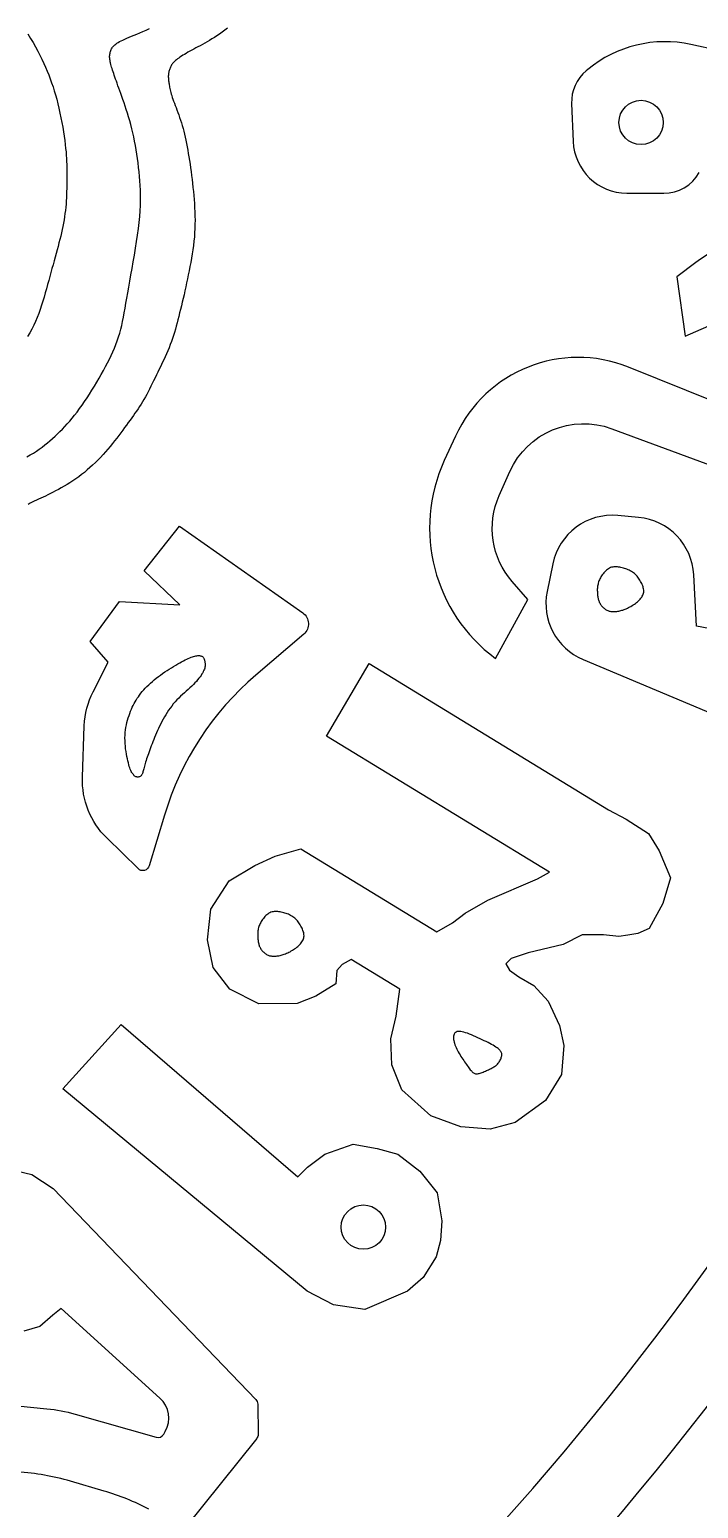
# Model space of a CAD drawing. Header units: feet. Extents: x 0 to 841, y 0 to 594.
# Drawn here: x 656.36 to 658.65, y 125.05 to 130.12 of the extents above; entities that cross this region are included whole.
import ezdxf

# ---------------------------------------------------------------- set-up
doc = ezdxf.new("R2010")
doc.units = ezdxf.units.FT
doc.header["$MEASUREMENT"] = 0
doc.layers.add('LOGO', color=7, linetype='Continuous')

# ---------------------------------------------------------------- blocks, each defined once
blk = doc.blocks.new('YOTA')
h = blk.add_hatch(color=1)
edge = h.paths.add_edge_path()
edge.add_arc((302.886, 246.975), 39.995, 0, 360)
edge = h.paths.add_edge_path(flags=16)
edge.add_arc((302.886, 246.975), 39.7, 0, 360)
at = {"color": 2}
for points in [[(325.612, 240.38), (325.583, 240.358), (325.554, 240.336), (325.526, 240.316), (325.498, 240.297), (325.47, 240.279), (325.443, 240.262), (325.416, 240.246), (325.39, 240.231), (325.364, 240.216), (325.339, 240.202), (325.314, 240.189), (325.29, 240.176), (325.267, 240.164), (325.244, 240.152), (325.222, 240.14), (325.201, 240.128), (325.181, 240.117), (325.161, 240.105), (325.143, 240.094), (325.125, 240.084), (325.109, 240.073), (325.094, 240.063), (325.08, 240.054), (325.067, 240.044), (325.055, 240.035), (325.045, 240.027), (325.036, 240.018), (325.027, 240.01), (325.02, 240.002), (325.013, 239.994), (325.008, 239.986), (325.002, 239.978), (324.997, 239.97), (324.993, 239.962), (324.989, 239.953), (324.985, 239.944), (324.982, 239.935), (324.978, 239.926), (324.976, 239.916), (324.973, 239.907), (324.971, 239.897), (324.969, 239.887), (324.968, 239.877), (324.967, 239.867), (324.966, 239.857), (324.966, 239.847), (324.967, 239.837), (324.967, 239.827), (324.968, 239.816), (324.969, 239.806), (324.971, 239.795), (324.973, 239.784), (324.974, 239.772), (324.976, 239.76), (324.979, 239.748), (324.981, 239.735), (324.984, 239.722), (324.987, 239.708), (324.99, 239.693), (324.994, 239.677), (324.999, 239.661), (325.004, 239.643), (325.01, 239.624), (325.017, 239.604), (325.024, 239.583), (325.033, 239.56), (325.041, 239.537), (325.051, 239.512), (325.06, 239.487), (325.07, 239.46), (325.08, 239.433), (325.09, 239.404), (325.1, 239.376), (325.109, 239.346), (325.118, 239.316), (325.127, 239.285), (325.135, 239.254), (325.143, 239.222), (325.151, 239.189), (325.158, 239.155), (325.165, 239.121), (325.172, 239.085), (325.179, 239.049), (325.185, 239.012), (325.191, 238.974), (325.198, 238.935), (325.204, 238.895), (325.209, 238.854), (325.215, 238.813), (325.221, 238.771), (325.226, 238.728), (325.231, 238.685), (325.235, 238.641), (325.24, 238.597), (325.244, 238.553), (325.248, 238.509), (325.251, 238.464), (325.254, 238.419), (325.256, 238.374), (325.257, 238.328), (325.258, 238.283), (325.257, 238.237), (325.256, 238.191), (325.254, 238.145), (325.251, 238.099), (325.246, 238.052), (325.241, 238.006), (325.235, 237.96), (325.228, 237.913), (325.22, 237.867), (325.212, 237.821), (325.203, 237.776), (325.194, 237.73), (325.185, 237.685), (325.176, 237.641), (325.166, 237.597), (325.157, 237.553), (325.147, 237.51), (325.138, 237.468), (325.128, 237.427), (325.119, 237.386), (325.109, 237.346), (325.1, 237.307), (325.09, 237.269), (325.081, 237.231), (325.072, 237.195), (325.063, 237.16), (325.053, 237.125), (325.044, 237.09), (325.034, 237.056), (325.023, 237.023), (325.012, 236.989), (325.001, 236.956), (324.988, 236.923), (324.975, 236.889), (324.961, 236.856), (324.947, 236.822), (324.931, 236.789), (324.916, 236.755), (324.9, 236.722), (324.884, 236.689), (324.868, 236.656), (324.852, 236.623), (324.837, 236.591), (324.821, 236.559), (324.806, 236.528), (324.791, 236.497), (324.776, 236.467), (324.761, 236.437), (324.746, 236.408), (324.731, 236.379), (324.716, 236.351), (324.7, 236.324), (324.685, 236.297), (324.669, 236.271), (324.653, 236.246), (324.636, 236.221), (324.62, 236.196), (324.602, 236.172), (324.585, 236.147), (324.567, 236.122), (324.548, 236.096), (324.529, 236.071), (324.509, 236.044), (324.489, 236.017), (324.468, 235.988), (324.447, 235.96), (324.425, 235.93), (324.402, 235.901), (324.379, 235.871), (324.355, 235.841), (324.33, 235.81), (324.305, 235.78), (324.279, 235.75), (324.253, 235.721), (324.225, 235.691), (324.197, 235.662), (324.169, 235.634), (324.139, 235.606), (324.11, 235.579), (324.08, 235.553), (324.049, 235.527), (324.018, 235.502), (323.987, 235.479), (323.955, 235.456), (323.923, 235.434), (323.891, 235.414), (323.859, 235.394), (323.828, 235.375), (323.796, 235.357), (323.766, 235.34), (323.735, 235.324), (323.706, 235.309), (323.678, 235.295), (323.65, 235.281), (323.624, 235.268), (323.598, 235.256), (323.573, 235.244), (323.549, 235.233), (323.525, 235.222), (323.501, 235.211), (323.478, 235.2), (323.455, 235.189), (323.433, 235.177)], [(323.42, 235.697), (323.456, 235.718), (323.491, 235.738), (323.524, 235.759), (323.556, 235.781), (323.586, 235.803), (323.616, 235.826), (323.645, 235.849), (323.673, 235.873), (323.701, 235.897), (323.728, 235.922), (323.755, 235.947), (323.782, 235.973), (323.809, 236), (323.835, 236.028), (323.862, 236.057), (323.889, 236.087), (323.915, 236.119), (323.942, 236.152), (323.969, 236.186), (323.996, 236.223), (324.023, 236.261), (324.05, 236.3), (324.078, 236.341), (324.105, 236.383), (324.132, 236.425), (324.158, 236.469), (324.184, 236.512), (324.209, 236.555), (324.234, 236.598), (324.257, 236.641), (324.28, 236.683), (324.301, 236.724), (324.322, 236.764), (324.341, 236.805), (324.36, 236.845), (324.377, 236.885), (324.393, 236.925), (324.408, 236.965), (324.422, 237.006), (324.435, 237.048), (324.447, 237.09), (324.457, 237.133), (324.467, 237.177), (324.476, 237.223), (324.485, 237.271), (324.494, 237.321), (324.503, 237.374), (324.513, 237.43), (324.523, 237.488), (324.533, 237.55), (324.545, 237.616), (324.557, 237.684), (324.57, 237.755), (324.583, 237.828), (324.596, 237.901), (324.608, 237.975), (324.62, 238.048), (324.63, 238.12), (324.64, 238.19), (324.648, 238.258), (324.654, 238.323), (324.658, 238.385), (324.661, 238.444), (324.663, 238.501), (324.663, 238.555), (324.662, 238.609), (324.659, 238.66), (324.656, 238.711), (324.652, 238.761), (324.648, 238.81), (324.642, 238.859), (324.636, 238.908), (324.63, 238.956), (324.623, 239.005), (324.615, 239.052), (324.607, 239.099), (324.598, 239.146), (324.588, 239.192), (324.578, 239.237), (324.567, 239.282), (324.556, 239.326), (324.544, 239.368), (324.532, 239.41), (324.52, 239.451), (324.507, 239.491), (324.494, 239.529), (324.482, 239.566), (324.47, 239.601), (324.458, 239.635), (324.447, 239.667), (324.436, 239.697), (324.426, 239.725), (324.416, 239.752), (324.407, 239.778), (324.399, 239.802), (324.39, 239.824), (324.383, 239.846), (324.376, 239.866), (324.369, 239.886), (324.363, 239.904), (324.357, 239.922), (324.352, 239.939), (324.347, 239.955), (324.342, 239.97), (324.338, 239.985), (324.335, 240), (324.332, 240.013), (324.329, 240.026), (324.327, 240.039), (324.326, 240.051), (324.325, 240.063), (324.325, 240.075), (324.326, 240.086), (324.327, 240.097), (324.329, 240.107), (324.331, 240.117), (324.334, 240.127), (324.337, 240.137), (324.341, 240.146), (324.346, 240.155), (324.352, 240.164), (324.358, 240.173), (324.365, 240.181), (324.373, 240.19), (324.382, 240.199), (324.392, 240.207), (324.404, 240.216), (324.418, 240.224), (324.433, 240.233), (324.45, 240.242), (324.469, 240.251), (324.49, 240.261), (324.513, 240.27), (324.538, 240.281), (324.565, 240.292), (324.593, 240.303), (324.624, 240.316), (324.656, 240.329), (324.689, 240.344), (324.725, 240.359), (324.762, 240.376)], [(323.43, 240.317), (323.46, 240.269), (323.488, 240.222), (323.514, 240.175), (323.539, 240.129), (323.562, 240.084), (323.584, 240.04), (323.604, 239.996), (323.624, 239.954), (323.642, 239.911), (323.659, 239.869), (323.676, 239.827), (323.691, 239.784), (323.706, 239.741), (323.72, 239.697), (323.734, 239.651), (323.747, 239.604), (323.759, 239.555), (323.771, 239.505), (323.782, 239.453), (323.793, 239.402), (323.803, 239.35), (323.812, 239.299), (323.82, 239.249), (323.828, 239.2), (323.834, 239.153), (323.84, 239.109), (323.844, 239.067), (323.848, 239.028), (323.851, 238.991), (323.853, 238.956), (323.855, 238.922), (323.856, 238.89), (323.856, 238.858), (323.857, 238.826), (323.857, 238.795), (323.857, 238.763), (323.857, 238.731), (323.857, 238.698), (323.856, 238.664), (323.856, 238.63), (323.855, 238.596), (323.854, 238.562), (323.853, 238.527), (323.851, 238.492), (323.849, 238.458), (323.845, 238.423), (323.842, 238.388), (323.837, 238.354), (323.832, 238.32), (323.827, 238.285), (323.82, 238.25), (323.814, 238.215), (323.806, 238.18), (323.798, 238.144), (323.79, 238.108), (323.781, 238.071), (323.771, 238.034), (323.761, 237.996), (323.751, 237.957), (323.74, 237.918), (323.729, 237.877), (323.718, 237.837), (323.706, 237.795), (323.694, 237.753), (323.683, 237.71), (323.671, 237.667), (323.659, 237.622), (323.647, 237.578), (323.635, 237.533), (323.622, 237.487), (323.609, 237.442), (323.596, 237.397), (323.581, 237.352), (323.566, 237.307), (323.55, 237.263), (323.533, 237.219), (323.515, 237.177), (323.495, 237.135), (323.474, 237.093), (323.452, 237.052), (323.428, 237.01)]]:
    blk.add_lwpolyline(points, dxfattribs=at)
for points in [[(331.607, 238.261, 0.083646), (330.733, 237.82), (330.523, 237.665), (330.615, 237.015), (330.992, 237.18)], [(332.793, 239.742), (330.678, 240.202, 0.229843), (329.552, 239.93), (329.535, 239.915, 0.235032), (329.374, 239.556), (329.391, 239.142, 0.40094), (329.978, 238.578), (330.381, 238.576, 0.273207), (330.769, 238.803)], [(323.245, 227.909), (323.475, 227.856), (323.709, 227.702), (325.923, 225.397, -0.190122), (325.944, 225.347), (325.948, 225.018, -0.174013), (325.932, 224.971), (325.148, 223.992)], [(324.755, 224.198, 0.050081), (324.264, 224.397), (323.898, 224.504, 0.055635), (323.319, 224.605)], [(322.602, 225.401), (323.639, 225.296, -0.044549), (323.947, 225.237), (324.832, 224.984, 0.345319), (324.916, 225.018), (324.933, 225.048, 0.351936), (324.875, 225.413), (323.796, 226.392), (323.705, 226.319), (323.563, 226.196), (323.386, 226.143)]]:
    blk.add_lwpolyline(points, format="xyb", dxfattribs=at)
for points in [[(328.7, 235.536, -0.394965), (329.814, 236.004), (331.286, 235.46, -0.406999), (331.551, 234.903), (331.163, 233.765), (330.739, 233.846), (330.709, 234.408, 0.372573), (330.107, 235.034), (329.879, 235.055, 0.38223), (329.169, 234.527), (329.107, 234.226, 0.358155), (329.5, 233.481), (331.462, 232.658), (332.33, 234.962, 0.407864), (331.915, 235.905), (329.995, 236.677, 0.400366), (328.106, 235.923), (327.983, 235.655, 0.355077), (328.541, 233.495), (328.896, 234.139), (328.725, 234.334, -0.292333), (328.584, 235.275)], [(324.111, 233.679), (324.431, 234.117), (325.091, 234.081), (324.701, 234.45), (325.09, 234.94), (326.436, 233.992, -0.489609), (326.447, 233.76), (325.923, 233.312, 0.143904), (324.924, 231.781), (324.757, 231.229, -0.563585), (324.635, 231.197), (324.293, 231.532, -0.210975), (324.028, 232.195), (324.048, 232.759, -0.109312), (324.144, 233.129), (324.308, 233.452)]]:
    blk.add_lwpolyline(points, format="xyb", close=True, dxfattribs=at)
for points in [[(329.847, 234.007), (329.857, 234.007), (329.867, 234.008), (329.878, 234.01), (329.889, 234.012), (329.9, 234.014), (329.911, 234.017), (329.923, 234.02), (329.935, 234.023), (329.947, 234.027), (329.959, 234.032), (329.972, 234.037), (329.984, 234.043), (329.997, 234.049), (330.01, 234.056), (330.023, 234.063), (330.035, 234.071), (330.048, 234.079), (330.06, 234.087), (330.072, 234.095), (330.083, 234.104), (330.094, 234.114), (330.105, 234.123), (330.115, 234.133), (330.124, 234.143), (330.132, 234.153), (330.14, 234.163), (330.147, 234.174), (330.152, 234.184), (330.157, 234.195), (330.16, 234.207), (330.162, 234.218), (330.163, 234.229), (330.162, 234.241), (330.161, 234.253), (330.158, 234.265), (330.155, 234.276), (330.151, 234.288), (330.146, 234.3), (330.141, 234.312), (330.135, 234.324), (330.128, 234.336), (330.121, 234.348), (330.114, 234.359), (330.106, 234.37), (330.098, 234.381), (330.089, 234.392), (330.08, 234.402), (330.071, 234.412), (330.061, 234.421), (330.05, 234.43), (330.039, 234.438), (330.028, 234.445), (330.016, 234.452), (330.004, 234.458), (329.992, 234.463), (329.979, 234.468), (329.966, 234.473), (329.953, 234.477), (329.94, 234.481), (329.927, 234.484), (329.914, 234.487), (329.901, 234.49), (329.888, 234.492), (329.875, 234.494), (329.862, 234.495), (329.849, 234.495), (329.837, 234.494), (329.824, 234.492), (329.812, 234.49), (329.8, 234.486), (329.789, 234.48), (329.777, 234.474), (329.766, 234.467), (329.756, 234.458), (329.745, 234.449), (329.736, 234.439), (329.726, 234.429), (329.718, 234.419), (329.709, 234.408), (329.702, 234.397), (329.695, 234.386), (329.689, 234.374), (329.683, 234.363), (329.678, 234.352), (329.673, 234.341), (329.669, 234.33), (329.666, 234.318), (329.663, 234.307), (329.66, 234.295), (329.658, 234.284), (329.657, 234.272), (329.656, 234.261), (329.655, 234.249), (329.655, 234.237), (329.656, 234.226), (329.656, 234.214), (329.657, 234.203), (329.658, 234.192), (329.659, 234.182), (329.661, 234.171), (329.662, 234.161), (329.664, 234.152), (329.666, 234.143), (329.669, 234.134), (329.671, 234.125), (329.674, 234.116), (329.677, 234.108), (329.681, 234.1), (329.686, 234.092), (329.69, 234.084), (329.696, 234.077), (329.702, 234.069), (329.708, 234.062), (329.715, 234.055), (329.722, 234.048), (329.729, 234.042), (329.737, 234.036), (329.745, 234.03), (329.753, 234.025), (329.761, 234.021), (329.769, 234.017), (329.777, 234.014), (329.785, 234.012), (329.793, 234.01), (329.802, 234.008), (329.81, 234.007), (329.819, 234.006), (329.828, 234.006), (329.837, 234.006)], [(325.24, 233.208), (325.222, 233.191), (325.203, 233.173), (325.183, 233.155), (325.163, 233.137), (325.142, 233.118), (325.121, 233.1), (325.101, 233.08), (325.08, 233.06), (325.06, 233.04), (325.04, 233.019), (325.021, 232.997), (325.003, 232.974), (324.986, 232.951), (324.969, 232.928), (324.953, 232.904), (324.938, 232.879), (324.923, 232.855), (324.909, 232.83), (324.896, 232.805), (324.883, 232.78), (324.871, 232.755), (324.859, 232.73), (324.848, 232.705), (324.837, 232.68), (324.826, 232.655), (324.816, 232.631), (324.807, 232.607), (324.798, 232.584), (324.789, 232.561), (324.78, 232.538), (324.772, 232.516), (324.763, 232.494), (324.756, 232.473), (324.748, 232.453), (324.741, 232.433), (324.735, 232.414), (324.728, 232.396), (324.723, 232.378), (324.717, 232.361), (324.713, 232.345), (324.708, 232.33), (324.705, 232.316), (324.701, 232.302), (324.698, 232.289), (324.695, 232.277), (324.692, 232.266), (324.689, 232.256), (324.686, 232.246), (324.683, 232.238), (324.68, 232.23), (324.676, 232.224), (324.672, 232.218), (324.668, 232.213), (324.663, 232.208), (324.658, 232.205), (324.653, 232.202), (324.648, 232.2), (324.643, 232.199), (324.637, 232.198), (324.632, 232.198), (324.627, 232.198), (324.621, 232.199), (324.616, 232.2), (324.61, 232.202), (324.605, 232.205), (324.6, 232.209), (324.594, 232.213), (324.589, 232.219), (324.584, 232.225), (324.578, 232.232), (324.573, 232.24), (324.567, 232.249), (324.562, 232.26), (324.557, 232.271), (324.551, 232.284), (324.546, 232.299), (324.54, 232.315), (324.535, 232.333), (324.53, 232.352), (324.524, 232.374), (324.519, 232.397), (324.514, 232.422), (324.509, 232.449), (324.504, 232.476), (324.5, 232.505), (324.497, 232.535), (324.494, 232.564), (324.493, 232.595), (324.492, 232.625), (324.493, 232.654), (324.495, 232.684), (324.498, 232.712), (324.502, 232.74), (324.508, 232.768), (324.514, 232.795), (324.521, 232.821), (324.529, 232.846), (324.537, 232.871), (324.545, 232.894), (324.554, 232.917), (324.563, 232.939), (324.573, 232.96), (324.582, 232.981), (324.592, 233.001), (324.603, 233.02), (324.614, 233.039), (324.626, 233.058), (324.639, 233.076), (324.652, 233.094), (324.666, 233.113), (324.682, 233.131), (324.698, 233.15), (324.715, 233.168), (324.733, 233.186), (324.752, 233.205), (324.772, 233.223), (324.792, 233.241), (324.813, 233.259), (324.835, 233.277), (324.858, 233.295), (324.881, 233.312), (324.904, 233.329), (324.928, 233.346), (324.952, 233.362), (324.976, 233.377), (325, 233.393), (325.024, 233.407), (325.047, 233.421), (325.069, 233.434), (325.091, 233.446), (325.111, 233.457), (325.131, 233.467), (325.15, 233.477), (325.167, 233.485), (325.184, 233.493), (325.2, 233.5), (325.215, 233.506), (325.229, 233.511), (325.243, 233.515), (325.255, 233.519), (325.267, 233.522), (325.278, 233.523), (325.288, 233.525), (325.297, 233.525), (325.306, 233.525), (325.314, 233.524), (325.321, 233.522), (325.328, 233.52), (325.334, 233.518), (325.339, 233.514), (325.344, 233.51), (325.348, 233.506), (325.351, 233.501), (325.354, 233.496), (325.357, 233.49), (325.359, 233.484), (325.361, 233.478), (325.363, 233.471), (325.364, 233.465), (325.366, 233.458), (325.367, 233.45), (325.368, 233.443), (325.369, 233.435), (325.369, 233.427), (325.369, 233.418), (325.368, 233.409), (325.366, 233.399), (325.364, 233.388), (325.36, 233.377), (325.355, 233.365), (325.349, 233.352), (325.342, 233.338), (325.334, 233.324), (325.324, 233.309), (325.313, 233.293), (325.301, 233.277), (325.287, 233.26), (325.273, 233.243), (325.257, 233.226)], [(327.161, 233.439), (329.779, 231.841), (329.972, 231.737), (330.213, 231.582), (330.332, 231.392), (330.456, 231.098), (330.373, 230.815), (330.222, 230.543), (330.099, 230.487), (329.99, 230.469), (329.89, 230.455), (329.722, 230.474), (329.489, 230.474), (329.282, 230.368), (328.899, 230.278), (328.715, 230.215), (328.657, 230.156), (328.695, 230.088), (328.797, 230.015), (328.96, 229.919), (329.119, 229.751), (329.242, 229.483), (329.29, 229.266), (329.265, 228.948), (329.089, 228.663), (328.756, 228.425), (328.483, 228.351), (328.165, 228.376), (327.836, 228.498), (327.52, 228.78), (327.411, 229.054), (327.4, 229.339), (327.457, 229.587), (327.496, 229.879), (326.966, 230.203), (326.866, 230.151), (326.807, 230.085), (326.797, 229.94), (326.58, 229.803), (326.375, 229.722), (325.955, 229.721), (325.639, 229.882), (325.456, 230.117), (325.393, 230.42), (325.43, 230.755), (325.633, 231.065), (325.913, 231.232), (326.134, 231.333), (326.413, 231.412), (327.9, 230.505), (328.072, 230.604), (328.21, 230.711), (328.46, 230.854), (329, 231.087), (329.133, 231.158), (326.695, 232.646)], [(326.134, 230.241), (326.144, 230.242), (326.155, 230.243), (326.165, 230.244), (326.176, 230.246), (326.187, 230.248), (326.198, 230.251), (326.21, 230.254), (326.222, 230.258), (326.234, 230.262), (326.246, 230.267), (326.259, 230.272), (326.272, 230.278), (326.284, 230.284), (326.297, 230.29), (326.31, 230.298), (326.322, 230.305), (326.335, 230.313), (326.347, 230.321), (326.359, 230.33), (326.37, 230.339), (326.382, 230.348), (326.392, 230.358), (326.402, 230.367), (326.411, 230.377), (326.42, 230.387), (326.427, 230.398), (326.434, 230.408), (326.44, 230.419), (326.444, 230.43), (326.447, 230.441), (326.449, 230.452), (326.45, 230.464), (326.449, 230.476), (326.448, 230.487), (326.446, 230.499), (326.442, 230.511), (326.438, 230.523), (326.433, 230.535), (326.428, 230.547), (326.422, 230.559), (326.415, 230.57), (326.409, 230.582), (326.401, 230.594), (326.393, 230.605), (326.385, 230.616), (326.377, 230.627), (326.367, 230.637), (326.358, 230.647), (326.348, 230.656), (326.337, 230.664), (326.326, 230.672), (326.315, 230.679), (326.303, 230.686), (326.291, 230.692), (326.279, 230.698), (326.266, 230.703), (326.253, 230.707), (326.241, 230.712), (326.228, 230.715), (326.214, 230.719), (326.201, 230.722), (326.188, 230.725), (326.175, 230.727), (326.162, 230.729), (326.149, 230.729), (326.137, 230.73), (326.124, 230.729), (326.112, 230.727), (326.1, 230.724), (326.088, 230.72), (326.076, 230.715), (326.065, 230.709), (326.054, 230.701), (326.043, 230.693), (326.033, 230.684), (326.023, 230.674), (326.014, 230.664), (326.005, 230.653), (325.997, 230.642), (325.989, 230.631), (325.982, 230.62), (325.976, 230.609), (325.97, 230.598), (325.965, 230.587), (325.96, 230.575), (325.956, 230.564), (325.953, 230.553), (325.95, 230.541), (325.947, 230.53), (325.946, 230.518), (325.944, 230.507), (325.943, 230.495), (325.943, 230.483), (325.943, 230.472), (325.943, 230.46), (325.943, 230.449), (325.944, 230.438), (325.945, 230.427), (325.947, 230.416), (325.948, 230.406), (325.95, 230.396), (325.952, 230.386), (325.954, 230.377), (325.956, 230.368), (325.958, 230.359), (325.961, 230.351), (325.965, 230.343), (325.969, 230.335), (325.973, 230.327), (325.978, 230.319), (325.983, 230.311), (325.989, 230.304), (325.995, 230.296), (326.002, 230.289), (326.009, 230.283), (326.016, 230.276), (326.024, 230.27), (326.032, 230.265), (326.04, 230.26), (326.048, 230.256), (326.056, 230.252), (326.064, 230.249), (326.072, 230.246), (326.081, 230.244), (326.089, 230.243), (326.098, 230.241), (326.106, 230.241), (326.115, 230.241), (326.125, 230.241)], [(326.484, 226.579), (323.812, 228.791), (324.451, 229.496), (326.381, 227.831), (326.489, 227.935), (326.677, 228.076), (326.988, 228.187), (327.25, 228.139), (327.475, 228.078), (327.717, 227.891), (327.903, 227.654), (327.954, 227.348), (327.941, 227.134), (327.894, 226.954), (327.751, 226.73), (327.582, 226.579), (327.113, 226.382), (326.771, 226.431)], [(328.609, 229.143), (328.61, 229.151), (328.611, 229.16), (328.611, 229.168), (328.61, 229.176), (328.608, 229.183), (328.605, 229.191), (328.601, 229.199), (328.595, 229.207), (328.588, 229.215), (328.58, 229.223), (328.57, 229.231), (328.559, 229.239), (328.546, 229.248), (328.532, 229.257), (328.516, 229.267), (328.499, 229.276), (328.481, 229.286), (328.462, 229.296), (328.442, 229.307), (328.42, 229.317), (328.398, 229.328), (328.375, 229.339), (328.351, 229.35), (328.327, 229.361), (328.303, 229.371), (328.28, 229.381), (328.257, 229.39), (328.235, 229.398), (328.214, 229.405), (328.195, 229.41), (328.177, 229.414), (328.162, 229.417), (328.148, 229.418), (328.135, 229.417), (328.124, 229.416), (328.114, 229.412), (328.106, 229.408), (328.099, 229.402), (328.094, 229.396), (328.089, 229.388), (328.086, 229.378), (328.084, 229.368), (328.083, 229.357), (328.083, 229.344), (328.084, 229.331), (328.087, 229.318), (328.09, 229.303), (328.094, 229.289), (328.099, 229.273), (328.105, 229.258), (328.112, 229.242), (328.119, 229.226), (328.128, 229.21), (328.136, 229.194), (328.146, 229.178), (328.155, 229.162), (328.165, 229.146), (328.175, 229.131), (328.185, 229.116), (328.195, 229.101), (328.205, 229.086), (328.214, 229.072), (328.224, 229.058), (328.233, 229.045), (328.242, 229.033), (328.251, 229.021), (328.259, 229.01), (328.267, 229), (328.275, 228.991), (328.282, 228.983), (328.289, 228.976), (328.296, 228.97), (328.303, 228.965), (328.31, 228.962), (328.317, 228.959), (328.324, 228.957), (328.331, 228.956), (328.339, 228.955), (328.347, 228.956), (328.356, 228.958), (328.365, 228.96), (328.376, 228.963), (328.386, 228.966), (328.397, 228.97), (328.409, 228.975), (328.42, 228.98), (328.432, 228.985), (328.443, 228.99), (328.454, 228.995), (328.465, 229), (328.476, 229.005), (328.486, 229.01), (328.496, 229.014), (328.506, 229.019), (328.515, 229.024), (328.524, 229.03), (328.532, 229.035), (328.541, 229.041), (328.549, 229.047), (328.556, 229.054), (328.564, 229.062), (328.571, 229.07), (328.577, 229.079), (328.583, 229.088), (328.589, 229.097), (328.594, 229.106), (328.599, 229.116), (328.603, 229.125), (328.606, 229.134)]]:
    blk.add_lwpolyline(points, close=True, dxfattribs=at)
at = {"color": 1}
for centre, radius in [((302.881, 246.975), 40), ((302.881, 246.975), 40), ((302.886, 246.975), 39.995)]:
    blk.add_circle(centre, radius, dxfattribs=at)
at = {"color": 2}
for centre, radius in [((302.886, 246.975), 39.7), ((302.886, 246.975), 38.793), ((330.133, 239.35), 0.242), ((327.098, 227.281), 0.242)]:
    blk.add_circle(centre, radius, dxfattribs=at)
for radius, start, end in [(35.372, 269.572, 328.7695), (34.464, 271.2637, 327.0777)]:
    blk.add_arc((302.886, 246.975), radius, start, end, dxfattribs=at)

msp = doc.modelspace()

# ---------------------------------------------------------------- linework, layer by layer
at = {"layer": 'LOGO', "color": 1}
msp.add_circle((649.9138, 132.2024), 12.5548, dxfattribs=at)

# ---------------------------------------------------------------- block references
at = {"layer": 'LOGO', "xscale": 0.3139103563735262, "yscale": 0.3139103563735262, "zscale": 0.3139103563735262}
msp.add_blockref('YOTA', (554.8225, 54.668), dxfattribs=at)

doc.saveas('drawing.dxf')
